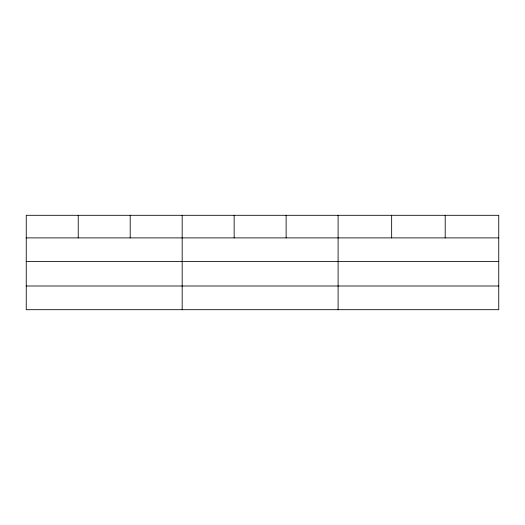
<?xml version="1.0" encoding="UTF-8"?>
<svg xmlns="http://www.w3.org/2000/svg" width="525" height="525" viewBox="0 0 525 525"><rect width="100%" height="100%" fill="white"/><g stroke="black" fill="none" stroke-linecap="round" stroke-linejoin="round"><path stroke-width="0.79" d="M498.75 261.581L498.75 215.302L26.25 215.302L26.25 309.697L498.75 309.697L498.75 261.581L26.25 261.581M26.25 237.891L498.75 237.891M26.25 286L498.75 286M445.2 215.302L445.2 237.891M391.65 215.302L391.65 237.891M338.1 215.302L338.1 309.697M286.125 215.302L286.125 237.891M234.15 215.302L234.15 237.891M182.175 215.302L182.175 309.697M130.2 215.302L130.2 237.891M78.225 215.302L78.225 237.891"/></g></svg>
